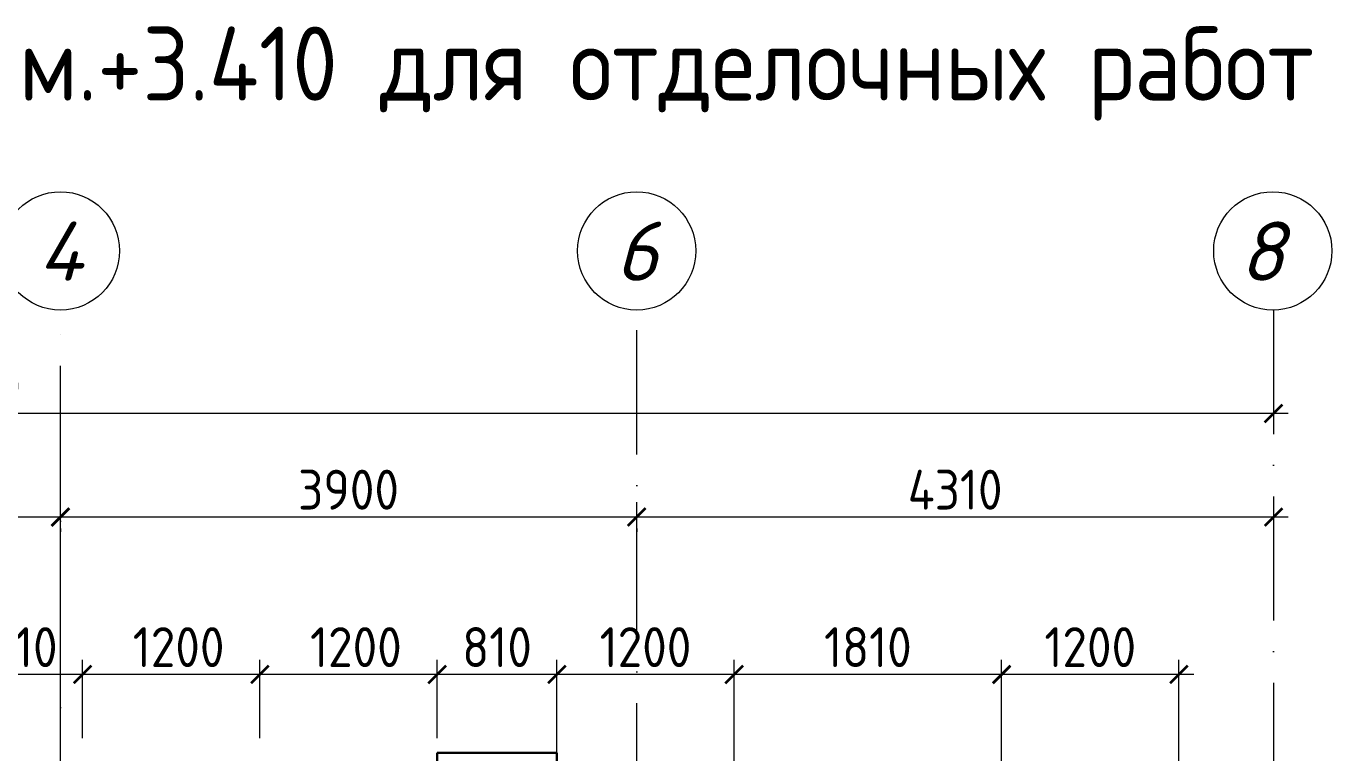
# Model space of a CAD drawing. Header units: millimetres. Extents: x 854812 to 1164625, y 589925 to 823301.
# Drawn here: x 1020473 to 1029310, y 707135 to 712050 of the extents above; entities that cross this region are included whole.
import ezdxf
from ezdxf.enums import TextEntityAlignment as Align

# ---------------------------------------------------------------- set-up
doc = ezdxf.new("R2010")
doc.units = ezdxf.units.MM
doc.linetypes.add('ACAD_ISO10W100', pattern=[18, 12, -3, 0, -3])
doc.linetypes.add('JIS_08_15', pattern=[17.25, 15, -0.75, 0.75, -0.75])
doc.layers.get('Defpoints').update_dxf_attribs({"color": 40})
for name, color, linetype, lineweight in [('Text', 7, 'Continuous', 15), ('оси', 50, 'JIS_08_15', 9), ('размеры', 215, 'Continuous', 13), ('стены', 172, 'Continuous', 30), ('текст', 7, 'Continuous', 13)]:
    doc.layers.add(name, color=color, linetype=linetype, lineweight=lineweight)
doc.styles.add('GOST 2.304', font='isocpeur.ttf', dxfattribs={"width": 0.9})
doc.styles.add('Isocpeur', font='isocpeui.ttf')
doc.dimstyles.new('1', dxfattribs={"dimscale": 100, "dimtxt": 2.7, "dimasz": 1.2, "dimexe": 1, "dimexo": 1, "dimgap": 0.5, "dimtad": 1, "dimdec": 0, "dimzin": 0, "dimdsep": 46, "dimtxsty": 'GOST 2.304', "dimblk": 'ARCHTICK', "dimcen": 0.09, "dimdle": 1, "dimclrd": 256, "dimclre": 256, "dimclrt": 7, "dimadec": 0, "dimazin": 0, "dimtfac": 1, "dimtdec": 0, "dimtmove": 1, "dimatfit": 3, "dimldrblk": 'ARCHTICK', "dimfxl": 100, "dimtolj": 1, "dimtzin": 0, "dimlwd": 5, "dimlwe": 5, "dimarcsym": 1})

# ---------------------------------------------------------------- blocks, each defined once
blk = doc.blocks.new('_ArchTick')
at = {"color": 0, "linetype": 'ByBlock', "const_width": 0.15}
blk.add_lwpolyline([(-0.5, -0.5), (0.5, 0.5)], dxfattribs=at)
blk = doc.blocks.new('*D668')
at = {"layer": 'Defpoints', "color": 0, "ltscale": 0.1}
for p in [(1022055.5, 707665.3), (1022055.5, 707135.3), (1023255.5, 707135.3)]:
    blk.add_point(p, dxfattribs=at)
at = {"layer": 'размеры', "lineweight": 5, "ltscale": 0.1}
for p, q in [((1022055.5, 707235.3), (1022055.5, 707765.3)), ((1023255.5, 707235.3), (1023255.5, 707765.3)), ((1023355.5, 707665.3), (1021955.5, 707665.3))]:
    blk.add_line(p, q, dxfattribs=at)
at = {"layer": 'размеры', "lineweight": 5, "ltscale": 0.1, "xscale": 120, "yscale": 120, "zscale": 120, "rotation": 180}
blk.add_blockref('_ArchTick', (1022055.5, 707665.3), dxfattribs=at)
at = {"layer": 'размеры', "lineweight": 5, "ltscale": 0.1, "xscale": 120, "yscale": 120, "zscale": 120}
blk.add_blockref('_ArchTick', (1023255.5, 707665.3), dxfattribs=at)
at = {"layer": 'размеры', "color": 7, "ltscale": 0.1, "insert": (1022705.5, 707850.3), "char_height": 270, "attachment_point": 5, "style": 'GOST 2.304'}
blk.add_mtext('\\A1;1200', dxfattribs=at)
blk = doc.blocks.new('*D669')
at = {"layer": 'Defpoints', "color": 0, "ltscale": 0.1}
for p in [(1024065.5, 707665.3), (1024065.5, 706625.3), (1025265.5, 706625.3)]:
    blk.add_point(p, dxfattribs=at)
at = {"layer": 'размеры', "lineweight": 5, "ltscale": 0.1}
for p, q in [((1024065.5, 706725.3), (1024065.5, 707765.3)), ((1025265.5, 706725.3), (1025265.5, 707765.3)), ((1025365.5, 707665.3), (1023965.5, 707665.3))]:
    blk.add_line(p, q, dxfattribs=at)
at = {"layer": 'размеры', "lineweight": 5, "ltscale": 0.1, "xscale": 120, "yscale": 120, "zscale": 120, "rotation": 180}
blk.add_blockref('_ArchTick', (1024065.5, 707665.3), dxfattribs=at)
at = {"layer": 'размеры', "lineweight": 5, "ltscale": 0.1, "xscale": 120, "yscale": 120, "zscale": 120}
blk.add_blockref('_ArchTick', (1025265.5, 707665.3), dxfattribs=at)
at = {"layer": 'размеры', "color": 7, "ltscale": 0.1, "insert": (1024665.5, 707850.3), "char_height": 270, "attachment_point": 5, "style": 'GOST 2.304'}
blk.add_mtext('\\A1;1200', dxfattribs=at)
blk = doc.blocks.new('*D670')
at = {"layer": 'Defpoints', "color": 0, "ltscale": 0.1}
for p in [(1023255.5, 707665.3), (1023255.5, 707135.3), (1024065.5, 707135.3)]:
    blk.add_point(p, dxfattribs=at)
at = {"layer": 'размеры', "lineweight": 5, "ltscale": 0.1}
for p, q in [((1023255.5, 707235.3), (1023255.5, 707765.3)), ((1024065.5, 707235.3), (1024065.5, 707765.3)), ((1024165.5, 707665.3), (1023155.5, 707665.3))]:
    blk.add_line(p, q, dxfattribs=at)
at = {"layer": 'размеры', "lineweight": 5, "ltscale": 0.1, "xscale": 120, "yscale": 120, "zscale": 120, "rotation": 180}
blk.add_blockref('_ArchTick', (1023255.5, 707665.3), dxfattribs=at)
at = {"layer": 'размеры', "lineweight": 5, "ltscale": 0.1, "xscale": 120, "yscale": 120, "zscale": 120}
blk.add_blockref('_ArchTick', (1024065.5, 707665.3), dxfattribs=at)
at = {"layer": 'размеры', "color": 7, "ltscale": 0.1, "insert": (1023660.5, 707850.3), "char_height": 270, "attachment_point": 5, "style": 'GOST 2.304'}
blk.add_mtext('\\A1;810', dxfattribs=at)
blk = doc.blocks.new('*D585')
at = {"layer": 'Defpoints', "color": 0, "lineweight": 50, "ltscale": 0.1}
for p in [(1027075.5, 707665.3), (1027075.5, 704675.1), (1028275.5, 704675.3)]:
    blk.add_point(p, dxfattribs=at)
at = {"layer": 'размеры', "lineweight": 5, "ltscale": 0.1}
for p, q in [((1027075.5, 704775.1), (1027075.5, 707765.3)), ((1028275.5, 704775.3), (1028275.5, 707765.3)), ((1028375.5, 707665.3), (1026975.5, 707665.3))]:
    blk.add_line(p, q, dxfattribs=at)
at = {"layer": 'размеры', "lineweight": 5, "ltscale": 0.1, "xscale": 120, "yscale": 120, "zscale": 120, "rotation": 180}
blk.add_blockref('_ArchTick', (1027075.5, 707665.3), dxfattribs=at)
at = {"layer": 'размеры', "lineweight": 5, "ltscale": 0.1, "xscale": 120, "yscale": 120, "zscale": 120}
blk.add_blockref('_ArchTick', (1028275.5, 707665.3), dxfattribs=at)
at = {"layer": 'размеры', "color": 7, "ltscale": 0.1, "insert": (1027675.5, 707850.3), "char_height": 270, "attachment_point": 5, "style": 'GOST 2.304'}
blk.add_mtext('\\A1;1200', dxfattribs=at)
blk = doc.blocks.new('*D586')
at = {"layer": 'Defpoints', "color": 0, "lineweight": 50, "ltscale": 0.1}
for p in [(1025265.5, 707665.3), (1025265.5, 706625.3), (1027075.5, 704675.1)]:
    blk.add_point(p, dxfattribs=at)
at = {"layer": 'размеры', "lineweight": 5, "ltscale": 0.1}
for p, q in [((1025265.5, 706725.3), (1025265.5, 707765.3)), ((1027075.5, 704775.1), (1027075.5, 707765.3)), ((1027175.5, 707665.3), (1025165.5, 707665.3))]:
    blk.add_line(p, q, dxfattribs=at)
at = {"layer": 'размеры', "lineweight": 5, "ltscale": 0.1, "xscale": 120, "yscale": 120, "zscale": 120, "rotation": 180}
blk.add_blockref('_ArchTick', (1025265.5, 707665.3), dxfattribs=at)
at = {"layer": 'размеры', "lineweight": 5, "ltscale": 0.1, "xscale": 120, "yscale": 120, "zscale": 120}
blk.add_blockref('_ArchTick', (1027075.5, 707665.3), dxfattribs=at)
at = {"layer": 'размеры', "color": 7, "ltscale": 0.1, "insert": (1026170.5, 707850.3), "char_height": 270, "attachment_point": 5, "style": 'GOST 2.304'}
blk.add_mtext('\\A1;1810', dxfattribs=at)
blk = doc.blocks.new('*D587')
at = {"layer": 'Defpoints', "color": 0, "ltscale": 0.1}
for p in [(1020045.5, 707665.3), (1020045.5, 707135.3), (1020855.5, 707135.3)]:
    blk.add_point(p, dxfattribs=at)
at = {"layer": 'размеры', "lineweight": 5, "ltscale": 0.1}
for p, q in [((1020045.5, 707235.3), (1020045.5, 707765.3)), ((1020855.5, 707235.3), (1020855.5, 707765.3)), ((1020955.5, 707665.3), (1019945.5, 707665.3))]:
    blk.add_line(p, q, dxfattribs=at)
at = {"layer": 'размеры', "lineweight": 5, "ltscale": 0.1, "xscale": 120, "yscale": 120, "zscale": 120, "rotation": 180}
blk.add_blockref('_ArchTick', (1020045.5, 707665.3), dxfattribs=at)
at = {"layer": 'размеры', "lineweight": 5, "ltscale": 0.1, "xscale": 120, "yscale": 120, "zscale": 120}
blk.add_blockref('_ArchTick', (1020855.5, 707665.3), dxfattribs=at)
at = {"layer": 'размеры', "color": 7, "ltscale": 0.1, "insert": (1020450.5, 707850.3), "char_height": 270, "attachment_point": 5, "style": 'GOST 2.304'}
blk.add_mtext('\\A1;810', dxfattribs=at)
blk = doc.blocks.new('*D594')
at = {"layer": 'Defpoints', "color": 0}
for p in [(1024605.5, 708753.2), (1028915.5, 708753.2), (1024605.5, 708730)]:
    blk.add_point(p, dxfattribs=at)
at = {"layer": 'размеры', "lineweight": 5}
for p, q in [((1029015.5, 708730), (1024505.5, 708730)), ((1024605.5, 708653.2), (1024605.5, 708630)), ((1028915.5, 708653.2), (1028915.5, 708630))]:
    blk.add_line(p, q, dxfattribs=at)
at = {"layer": 'размеры', "lineweight": 5, "xscale": 120, "yscale": 120, "zscale": 120, "rotation": 180}
blk.add_blockref('_ArchTick', (1024605.5, 708730), dxfattribs=at)
at = {"layer": 'размеры', "lineweight": 5, "xscale": 120, "yscale": 120, "zscale": 120}
blk.add_blockref('_ArchTick', (1028915.5, 708730), dxfattribs=at)
at = {"layer": 'размеры', "color": 7, "insert": (1026760.5, 708915), "char_height": 270, "attachment_point": 5, "style": 'GOST 2.304'}
blk.add_mtext('\\A1;4310', dxfattribs=at)
blk = doc.blocks.new('*D595')
at = {"layer": 'Defpoints', "color": 0}
for p in [(1011745.5, 709453.2), (1028915.5, 709453.2), (1011745.5, 709430)]:
    blk.add_point(p, dxfattribs=at)
at = {"layer": 'размеры', "lineweight": 5}
for p, q in [((1029015.5, 709430), (1011645.5, 709430)), ((1011745.5, 709353.2), (1011745.5, 709330)), ((1028915.5, 709353.2), (1028915.5, 709330))]:
    blk.add_line(p, q, dxfattribs=at)
at = {"layer": 'размеры', "lineweight": 5, "xscale": 120, "yscale": 120, "zscale": 120, "rotation": 180}
blk.add_blockref('_ArchTick', (1011745.5, 709430), dxfattribs=at)
at = {"layer": 'размеры', "lineweight": 5, "xscale": 120, "yscale": 120, "zscale": 120}
blk.add_blockref('_ArchTick', (1028915.5, 709430), dxfattribs=at)
at = {"layer": 'размеры', "color": 7, "insert": (1020062.9, 709615), "char_height": 270, "attachment_point": 5, "style": 'GOST 2.304'}
blk.add_mtext('\\A1;17170', dxfattribs=at)
blk = doc.blocks.new('*D596')
at = {"layer": 'Defpoints', "color": 0, "ltscale": 0.1}
for p in [(1020705.5, 708730), (1020705.5, 708370.6), (1024605.5, 708370.6)]:
    blk.add_point(p, dxfattribs=at)
at = {"layer": 'размеры', "lineweight": 5, "ltscale": 0.1}
for p, q in [((1020705.5, 708470.6), (1020705.5, 708830)), ((1024605.5, 708470.6), (1024605.5, 708830)), ((1024705.5, 708730), (1020605.5, 708730))]:
    blk.add_line(p, q, dxfattribs=at)
at = {"layer": 'размеры', "lineweight": 5, "ltscale": 0.1, "xscale": 120, "yscale": 120, "zscale": 120, "rotation": 180}
blk.add_blockref('_ArchTick', (1020705.5, 708730), dxfattribs=at)
at = {"layer": 'размеры', "lineweight": 5, "ltscale": 0.1, "xscale": 120, "yscale": 120, "zscale": 120}
blk.add_blockref('_ArchTick', (1024605.5, 708730), dxfattribs=at)
at = {"layer": 'размеры', "color": 7, "ltscale": 0.1, "insert": (1022655.5, 708915), "char_height": 270, "attachment_point": 5, "style": 'GOST 2.304'}
blk.add_mtext('\\A1;3900', dxfattribs=at)
blk = doc.blocks.new('*D599')
at = {"layer": 'Defpoints', "color": 0}
for p in [(1015485.5, 708753.2), (1020705.5, 708753.2), (1015485.5, 708730)]:
    blk.add_point(p, dxfattribs=at)
at = {"layer": 'размеры', "lineweight": 5}
for p, q in [((1020805.5, 708730), (1015385.5, 708730)), ((1015485.5, 708653.2), (1015485.5, 708630)), ((1020705.5, 708653.2), (1020705.5, 708630))]:
    blk.add_line(p, q, dxfattribs=at)
at = {"layer": 'размеры', "lineweight": 5, "xscale": 120, "yscale": 120, "zscale": 120, "rotation": 180}
blk.add_blockref('_ArchTick', (1015485.5, 708730), dxfattribs=at)
at = {"layer": 'размеры', "lineweight": 5, "xscale": 120, "yscale": 120, "zscale": 120}
blk.add_blockref('_ArchTick', (1020705.5, 708730), dxfattribs=at)
at = {"layer": 'размеры', "color": 7, "insert": (1018095.5, 708915), "char_height": 270, "attachment_point": 5, "style": 'GOST 2.304'}
blk.add_mtext('\\A1;5220', dxfattribs=at)
blk = doc.blocks.new('*D645')
at = {"layer": 'Defpoints', "color": 0, "ltscale": 0.1}
for p in [(1020855.5, 707665.3), (1020855.5, 707135.3), (1022055.5, 707135.3)]:
    blk.add_point(p, dxfattribs=at)
at = {"layer": 'размеры', "lineweight": 5, "ltscale": 0.1}
for p, q in [((1020855.5, 707235.3), (1020855.5, 707765.3)), ((1022055.5, 707235.3), (1022055.5, 707765.3)), ((1022155.5, 707665.3), (1020755.5, 707665.3))]:
    blk.add_line(p, q, dxfattribs=at)
at = {"layer": 'размеры', "lineweight": 5, "ltscale": 0.1, "xscale": 120, "yscale": 120, "zscale": 120, "rotation": 180}
blk.add_blockref('_ArchTick', (1020855.5, 707665.3), dxfattribs=at)
at = {"layer": 'размеры', "lineweight": 5, "ltscale": 0.1, "xscale": 120, "yscale": 120, "zscale": 120}
blk.add_blockref('_ArchTick', (1022055.5, 707665.3), dxfattribs=at)
at = {"layer": 'размеры', "color": 7, "ltscale": 0.1, "insert": (1021505.5, 707850.3), "char_height": 270, "attachment_point": 5, "style": 'GOST 2.304'}
blk.add_mtext('\\A1;1200', dxfattribs=at)

msp = doc.modelspace()

# ---------------------------------------------------------------- linework, layer by layer
at = {"layer": 'оси', "color": 7, "linetype": 'ACAD_ISO10W100', "ltscale": 70}
for p, q in [((1020705.5, 706392.3), (1020705.5, 710130)), ((1024605.5, 705372.3), (1024605.5, 710130)), ((1028915.5, 710130), (1028915.5, 685339.5))]:
    msp.add_line(p, q, dxfattribs=at)
at = {"layer": 'размеры', "ltscale": 0.1}
msp.add_line((1020705.5, 704721.2), (1020705.5, 709461.1), dxfattribs=at)
at = {"layer": 'стены', "ltscale": 0.1}
for p, q in [((1023255.5, 705965.3), (1023255.5, 707135.3)), ((1023255.5, 707135.3), (1024065.5, 707135.3)), ((1024065.5, 705965.5), (1024065.5, 707135.3))]:
    msp.add_line(p, q, dxfattribs=at)
at = {"layer": 'текст', "color": 7}
for centre in [(1020705.5, 710530), (1024605.5, 710530), (1028910.5, 710530)]:
    msp.add_circle(centre, 400, dxfattribs=at)

# ---------------------------------------------------------------- texts
at = {"layer": 'Text', "color": 7, "style": 'GOST 2.304', "width": 0.9}
msp.add_text('План второго этажа на отм.+3.410 для отделочных работ  ', height=500, dxfattribs=at).set_placement((1021330.9, 711546.4), align=Align.CENTER)
at = {"layer": 'текст', "color": 7, "style": 'Isocpeur'}
for s, p in [('4', (1020704.3, 710327.7)), ('6', (1024604.3, 710327.7)), ('8', (1028835.4, 710327.7))]:
    msp.add_text(s, height=400, dxfattribs=at).set_placement(p, align=Align.CENTER)

# ---------------------------------------------------------------- dimensions: what is measured, and where the dimension line sits
at = {"layer": 'размеры'}
dim = msp.add_linear_dim(base=(1011745.5, 709430), p1=(1028915.5, 709453.2), p2=(1011745.5, 709453.2), angle=180, dimstyle='1', dxfattribs=at)
dim.commit()
dim.dimension.update_dxf_attribs({"geometry": '*D595', "text_midpoint": (1020062.9, 709430), "dimtype": 160})
for base, p1, p2, picture, middle in [((1015485.5, 708730), (1020705.5, 708753.2), (1015485.5, 708753.2), '*D599', (1018095.5, 708915)), ((1024605.5, 708730), (1028915.5, 708753.2), (1024605.5, 708753.2), '*D594', (1026760.5, 708915))]:
    dim = msp.add_linear_dim(base=base, p1=p1, p2=p2, angle=180, dimstyle='1', dxfattribs=at)
    dim.commit()
    dim.dimension.update_dxf_attribs({"geometry": picture, "text_midpoint": middle})
at = {"layer": 'размеры', "ltscale": 0.1}
for base, p1, p2, picture, middle in [((1020705.5, 708730), (1024605.5, 708370.6), (1020705.5, 708370.6), '*D596', (1022655.5, 708915)), ((1020045.5, 707665.3), (1020855.5, 707135.3), (1020045.5, 707135.3), '*D587', (1020450.5, 707850.3)), ((1023255.5, 707665.3), (1024065.5, 707135.3), (1023255.5, 707135.3), '*D670', (1023660.5, 707850.3)), ((1024065.5, 707665.3), (1025265.5, 706625.3), (1024065.5, 706625.3), '*D669', (1024665.5, 707850.3)), ((1025265.5, 707665.3), (1027075.5, 704675.1), (1025265.5, 706625.3), '*D586', (1026170.5, 707850.3)), ((1027075.5, 707665.3), (1028275.5, 704675.3), (1027075.5, 704675.1), '*D585', (1027675.5, 707850.3))]:
    dim = msp.add_linear_dim(base=base, p1=p1, p2=p2, angle=180, dimstyle='1', dxfattribs=at)
    dim.commit()
    dim.dimension.update_dxf_attribs({"geometry": picture, "text_midpoint": middle})
for base, p1, p2, picture, middle in [((1020855.5, 707665.3), (1022055.5, 707135.3), (1020855.5, 707135.3), '*D645', (1021505.5, 707665.3)), ((1022055.5, 707665.3), (1023255.5, 707135.3), (1022055.5, 707135.3), '*D668', (1022705.5, 707665.3))]:
    dim = msp.add_linear_dim(base=base, p1=p1, p2=p2, angle=180, dimstyle='1', dxfattribs=at)
    dim.commit()
    dim.dimension.update_dxf_attribs({"geometry": picture, "text_midpoint": middle, "dimtype": 160})

doc.saveas('drawing.dxf')
